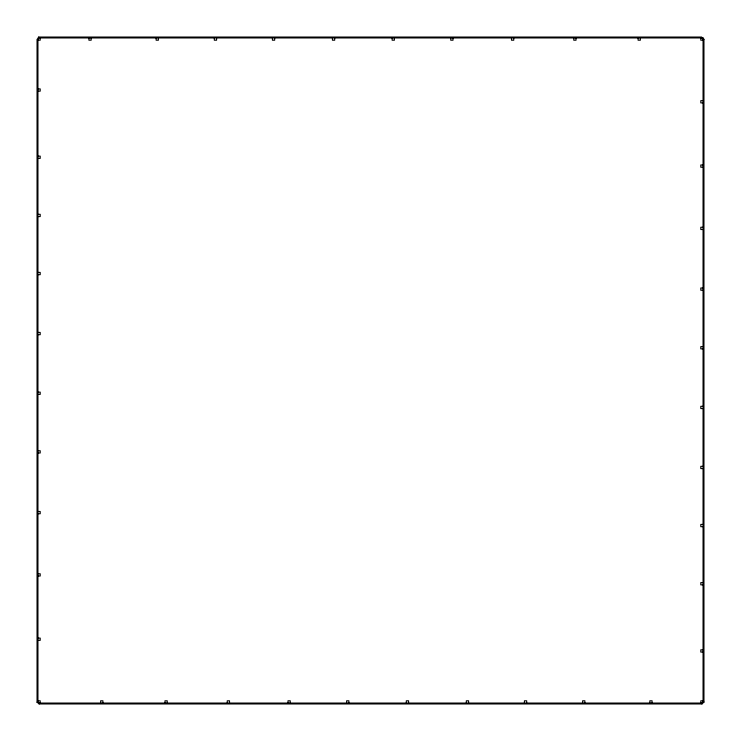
<?xml version="1.0" encoding="UTF-8"?>
<svg xmlns="http://www.w3.org/2000/svg" width="741" height="741" viewBox="0 0 741 741"><rect width="100%" height="100%" fill="white"/><g stroke="black" fill="none" stroke-linecap="round" stroke-linejoin="round"><path stroke-width="1.11" d="M703.061 39.162L703.95 39.254M37.939 39.31L37.05 39.301L37.05 702.338L37.939 702.338M37.939 40.199L40.199 40.199L40.199 37.939M703.061 40.199L700.801 40.199L700.801 37.939M37.939 88.911L40.199 88.911L40.199 91.171L37.939 91.171M703.061 100.646L700.801 100.646L700.801 102.906L703.061 102.906M37.939 156.129L40.199 156.129L40.199 158.389L37.939 158.389M703.061 164.974L700.801 164.974L700.801 167.234L703.061 167.234M37.939 214.316L40.199 214.316L40.199 216.576L37.939 216.576M703.061 227.246L700.801 227.246L700.801 229.506L703.061 229.506M37.939 272.419L40.199 272.419L40.199 274.679L37.939 274.679M703.061 287.99L700.801 287.99L700.801 290.25L703.061 290.25M37.939 332.431L40.199 332.431L40.199 334.691L37.939 334.691M703.061 346.612L700.801 346.612L700.801 348.872L703.061 348.872M37.939 392.128L40.199 392.128L40.199 394.388L37.939 394.388M703.061 406.309L700.801 406.309L700.801 408.569L703.061 408.569M37.939 450.75L40.199 450.75L40.199 453.01L37.939 453.01M703.061 466.321L700.801 466.321L700.801 468.581L703.061 468.581M37.939 511.494L40.199 511.494L40.199 513.754L37.939 513.754M703.061 524.424L700.801 524.424L700.801 526.684L703.061 526.684M37.939 573.766L40.199 573.766L40.199 576.026L37.939 576.026M703.061 582.611L700.801 582.611L700.801 584.871L703.061 584.871M37.939 638.094L40.199 638.094L40.199 640.354L37.939 640.354M703.061 649.829L700.801 649.829L700.801 652.089L703.061 652.089M37.939 700.801L40.199 700.801L40.199 703.061M703.061 700.801L700.801 700.801L700.801 703.061M703.061 702.097L703.95 702.097M37.05 702.236L37.939 702.246M703.061 702.19L703.95 702.19L703.95 39.162M39.023 703.95L702.051 703.95L702.051 703.061M701.959 703.061L701.959 703.95M701.681 37.939L701.671 37.05L38.652 37.05L38.652 37.939M652.089 703.061L652.089 700.801L649.829 700.801L649.829 703.061M640.354 37.939L640.354 40.199L638.094 40.199L638.094 37.939M584.871 703.061L584.871 700.801L582.611 700.801L582.611 703.061M576.026 37.939L576.026 40.199L573.766 40.199L573.766 37.939M526.684 703.061L526.684 700.801L524.424 700.801L524.424 703.061M513.754 37.939L513.754 40.199L511.494 40.199L511.494 37.939M468.581 703.061L468.581 700.801L466.321 700.801L466.321 703.061M453.01 37.939L453.01 40.199L450.75 40.199L450.75 37.939M408.569 703.061L408.569 700.801L406.309 700.801L406.309 703.061M394.388 37.939L394.388 40.199L392.128 40.199L392.128 37.939M348.872 703.061L348.872 700.801L346.612 700.801L346.612 703.061M334.691 37.939L334.691 40.199L332.431 40.199L332.431 37.939M290.25 703.061L290.25 700.801L287.99 700.801L287.99 703.061M274.679 37.939L274.679 40.199L272.419 40.199L272.419 37.939M229.506 703.061L229.506 700.801L227.246 700.801L227.246 703.061M216.576 37.939L216.576 40.199L214.316 40.199L214.316 37.939M167.234 703.061L167.234 700.801L164.974 700.801L164.974 703.061M158.389 37.939L158.389 40.199L156.129 40.199L156.129 37.939M102.906 703.061L102.906 700.801L100.646 700.801L100.646 703.061M91.171 37.939L91.171 40.199L88.911 40.199L88.911 37.939M39.023 703.061L39.125 703.95M38.745 37.05L38.745 37.939M703.061 37.939L37.939 37.939L37.939 703.061L703.061 703.061L703.061 37.939"/></g></svg>
